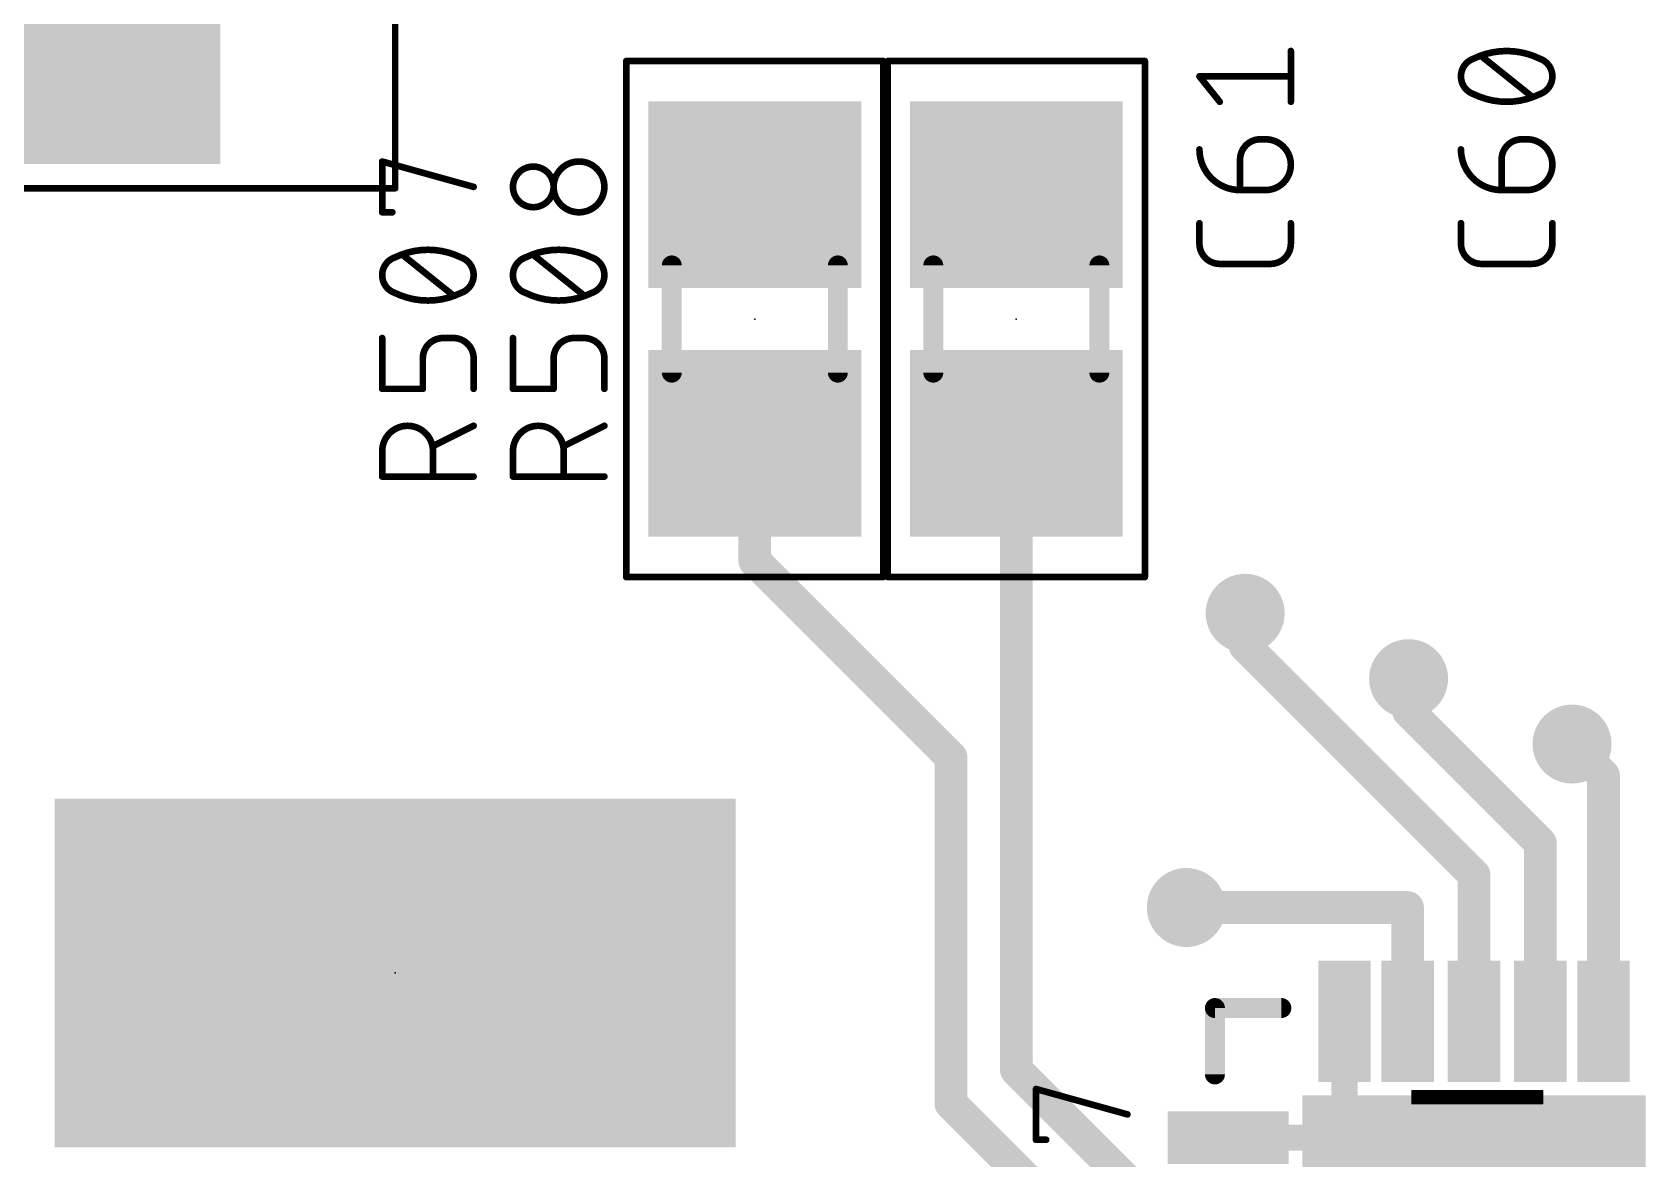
# Model space of a CAD drawing. Extents: x -59.9 to -20.9, y 122.9 to 183.1.
# Drawn here: x -45.28 to -32.94, y 153.83 to 162.44 of the extents above; entities that cross this region are included whole.
import ezdxf

# ---------------------------------------------------------------- set-up
doc = ezdxf.new("R2010")
doc.units = 0
for name, color, linetype in [('1', 12, 'CONTINUOUS'), ('18', 110, 'CONTINUOUS'), ('21', 253, 'CONTINUOUS'), ('23', 53, 'CONTINUOUS'), ('25', 253, 'CONTINUOUS'), ('29', 253, 'CONTINUOUS'), ('39', 12, 'CONTINUOUS'), ('41', 12, 'CONTINUOUS'), ('51', 253, 'CONTINUOUS')]:
    doc.layers.add(name, color=color, linetype=linetype)

# ---------------------------------------------------------------- blocks, each defined once
blk = doc.blocks.new('RECT')
blk.add_solid([(-0.5, -0.5), (0.5, -0.5), (-0.5, 0.5), (0.5, 0.5)])
blk = doc.blocks.new('ROUNDV')
at = {"const_width": 0.5}
blk.add_lwpolyline([(0, -0.25, 1), (0, 0.25, 1), (0, -0.25)], format="xyb", dxfattribs=at)

msp = doc.modelspace()

# ---------------------------------------------------------------- linework, layer by layer
at = {"layer": '1'}
for points, const_width in [([(-39.75, 159.3), (-39.75, 158.4)], 0.25), ([(-37.75, 159.3), (-37.75, 154.508)], 0.25), ([(-39.75, 158.4), (-38.25, 156.9)], 0.25), ([(-36, 157.75), (-36, 158)], 0.25), ([(-34.25, 156), (-36, 157.75)], 0.25), ([(-34.75, 157.25), (-34.75, 157.5)], 0.25), ([(-33.742, 156.242), (-34.75, 157.25)], 0.25), ([(-33.2594, 156.7594), (-33.5, 157)], 0.25), ([(-38.25, 156.9), (-38.25, 154.25)], 0.25), ([(-33.2594, 154.8796), (-33.2594, 156.7594)], 0.25), ([(-33.742, 154.8796), (-33.742, 156.242)], 0.25), ([(-34.25, 154.8796), (-34.25, 156)], 0.25), ([(-34.758, 155.75), (-36.45, 155.75)], 0.25), ([(-34.758, 154.8796), (-34.758, 155.75)], 0.25), ([(-42.5, 155.25), (-42.5, 154.55)], 0.25), ([(-35.2406, 154.8796), (-35.2406, 153.9906)], 0.2), ([(-36.75, 153.508), (-37.75, 154.508)], 0.25), ([(-38.25, 154.25), (-37, 153)], 0.25), ([(-36.1296, 153.9906), (-35.2406, 153.9906)], 0.2)]:
    msp.add_lwpolyline(points, dxfattribs=dict(at, const_width=const_width))
for points, const_width in [([(-39.6875, 159.3, 1), (-39.8125, 159.3)], 0.125), ([(-37.6875, 159.3, 1), (-37.8125, 159.3)], 0.125), ([(-39.7058, 158.4442, 1), (-39.7942, 158.3558)], 0.125), ([(-39.8125, 158.4, 1), (-39.6875, 158.4)], 0.125), ([(-35.9375, 158, 1), (-36.0625, 158)], 0.125), ([(-35.9558, 157.7942, 1), (-36.0442, 157.7058)], 0.125), ([(-36.0625, 157.75, 1), (-35.9375, 157.75)], 0.125), ([(-34.6875, 157.5, 1), (-34.8125, 157.5)], 0.125), ([(-34.7058, 157.2942, 1), (-34.7942, 157.2058)], 0.125), ([(-34.8125, 157.25, 1), (-34.6875, 157.25)], 0.125), ([(-33.4558, 157.0442, 1), (-33.5442, 156.9558)], 0.125), ([(-38.1875, 156.9, 1), (-38.3125, 156.9)], 0.125), ([(-38.2942, 156.8558, 1), (-38.2058, 156.9442)], 0.125), ([(-33.1969, 156.7594, 1), (-33.3219, 156.7594)], 0.125), ([(-33.3036, 156.7152, 1), (-33.2152, 156.8036)], 0.125), ([(-33.6795, 156.242, 1), (-33.8045, 156.242)], 0.125), ([(-33.7862, 156.1978, 1), (-33.6978, 156.2862)], 0.125), ([(-34.1875, 156, 1), (-34.3125, 156)], 0.125), ([(-34.2942, 155.9558, 1), (-34.2058, 156.0442)], 0.125), ([(-36.45, 155.8125, 1), (-36.45, 155.6875)], 0.125), ([(-34.6955, 155.75, 1), (-34.8205, 155.75)], 0.125), ([(-34.758, 155.6875, 1), (-34.758, 155.8125)], 0.125), ([(-42.4375, 155.25, 1), (-42.5625, 155.25)], 0.125), ([(-35.1906, 154.8796, 1), (-35.2906, 154.8796)], 0.1), ([(-34.8205, 154.8796, 1), (-34.6955, 154.8796)], 0.125), ([(-34.3125, 154.8796, 1), (-34.1875, 154.8796)], 0.125), ([(-33.8045, 154.8796, 1), (-33.6795, 154.8796)], 0.125), ([(-33.3219, 154.8796, 1), (-33.1969, 154.8796)], 0.125), ([(-42.5625, 154.55, 1), (-42.4375, 154.55)], 0.125), ([(-37.7058, 154.5522, 1), (-37.7942, 154.4638)], 0.125), ([(-37.8125, 154.508, 1), (-37.6875, 154.508)], 0.125), ([(-38.2058, 154.2942, 1), (-38.2942, 154.2058)], 0.125), ([(-38.3125, 154.25, 1), (-38.1875, 154.25)], 0.125), ([(-36.1296, 154.0406, 1), (-36.1296, 153.9406)], 0.1), ([(-35.2906, 153.9906, 1), (-35.1906, 153.9906)], 0.1), ([(-35.2406, 153.9406, 1), (-35.2406, 154.0406)], 0.1)]:
    msp.add_lwpolyline(points, format="xyb", dxfattribs=dict(at, const_width=const_width))
at = {"layer": '21', "const_width": 0.1524}
for points in [[(-35.7232, 154.9812), (-36.2312, 154.9812)], [(-36.2312, 154.9812), (-36.2312, 154.4732)]]:
    msp.add_lwpolyline(points, dxfattribs=at)
at = {"layer": '21', "const_width": 0.0762}
for points in [[(-36.2312, 155.0193, 1), (-36.2312, 154.9431)], [(-36.1931, 154.9812, 1), (-36.2693, 154.9812)], [(-35.7232, 154.9431, 1), (-35.7232, 155.0193)], [(-36.2693, 154.4732, 1), (-36.1931, 154.4732)]]:
    msp.add_lwpolyline(points, format="xyb", dxfattribs=at)
at = {"layer": '23'}
for p in [(-39.75, 160.25), (-37.75, 160.25), (-42.5, 155.25)]:
    msp.add_point(p, dxfattribs=at)
at = {"layer": '25', "const_width": 0.0508}
for points in [[(-35.6504, 161.9112), (-35.6504, 162.2996)], [(-33.8058, 161.95), (-34.1942, 162.2608)], [(-36.1942, 161.9112), (-36.3496, 162.1054)], [(-36.3496, 162.1054), (-35.6504, 162.1054)], [(-35.8835, 161.6246), (-35.8446, 161.6246)], [(-33.8835, 161.6246), (-33.8446, 161.6246)], [(-42.5996, 161.0663), (-42.5996, 161.4547)], [(-42.5996, 161.4547), (-41.9004, 161.2605)], [(-36.0388, 161.2362), (-36.0388, 161.4692)], [(-34.0388, 161.2362), (-34.0388, 161.4692)], [(-35.8446, 161.2362), (-36.0388, 161.2362)], [(-33.8446, 161.2362), (-34.0388, 161.2362)], [(-42.5219, 161.0663), (-42.5996, 161.0663)], [(-36.3496, 160.8272), (-36.3496, 160.9826)], [(-35.6504, 160.9826), (-35.6504, 160.8272)], [(-34.3496, 160.8272), (-34.3496, 160.9826)], [(-33.6504, 160.9826), (-33.6504, 160.8272)], [(-42.0558, 160.4301), (-42.4442, 160.7409)], [(-41.0558, 160.4301), (-41.4442, 160.7409)], [(-35.8058, 160.6718), (-36.1942, 160.6718)], [(-33.8058, 160.6718), (-34.1942, 160.6718)], [(-42.5996, 159.7163), (-42.5996, 160.1047)], [(-42.0558, 160.1047), (-42.1335, 160.1047)], [(-41.5996, 159.7163), (-41.5996, 160.1047)], [(-41.0558, 160.1047), (-41.1335, 160.1047)], [(-42.2888, 159.9493), (-42.2888, 159.7163)], [(-41.9004, 159.7163), (-41.9004, 159.9493)], [(-41.2888, 159.9493), (-41.2888, 159.7163)], [(-40.9004, 159.7163), (-40.9004, 159.9493)], [(-42.2888, 159.7163), (-42.5996, 159.7163)], [(-41.2888, 159.7163), (-41.5996, 159.7163)], [(-41.9004, 159.4337), (-42.2112, 159.2784)], [(-40.9004, 159.4337), (-41.2112, 159.2784)], [(-42.5996, 159.0453), (-42.5996, 159.2395)], [(-42.2112, 159.2395), (-42.2112, 159.0453)], [(-41.5996, 159.0453), (-41.5996, 159.2395)], [(-41.2112, 159.2395), (-41.2112, 159.0453)], [(-41.9004, 159.0453), (-42.5996, 159.0453)], [(-40.9004, 159.0453), (-41.5996, 159.0453)], [(-37.5996, 153.9738), (-37.5996, 154.3622)], [(-37.5996, 154.3622), (-36.9004, 154.168)], [(-37.5219, 153.9738), (-37.5996, 153.9738)]]:
    msp.add_lwpolyline(points, dxfattribs=at)
at = {"layer": '25'}
for points, const_width in [([(-35.6377, 162.2996, 1), (-35.6631, 162.2996)], 0.0254), ([(-34.2525, 162.2413, 0.3205), (-34.3496, 162.1054)], 0.0508), ([(-34, 162.2996, 0.1139), (-34.2525, 162.2413)], 0.0508), ([(-34.2581, 162.2527, 1), (-34.2469, 162.2299)], 0.0254), ([(-34.2484, 162.2293, 1), (-34.2566, 162.2533)], 0.0254), ([(-34.1863, 162.2707, 1), (-34.2022, 162.2508)], 0.0254), ([(-33.7475, 162.2413, 0.1139), (-34, 162.2996)], 0.0508), ([(-34, 162.3123, 1), (-34, 162.2869)], 0.0254), ([(-34, 162.2869, 1), (-34, 162.3123)], 0.0254), ([(-33.6504, 162.1054, 0.3205), (-33.7475, 162.2413)], 0.0508), ([(-33.7434, 162.2533, 1), (-33.7516, 162.2293)], 0.0254), ([(-33.7531, 162.2299, 1), (-33.7419, 162.2527)], 0.0254), ([(-36.3496, 162.1181, 1), (-36.3496, 162.0927)], 0.0254), ([(-36.3397, 162.1133, 1), (-36.3595, 162.0974)], 0.0254), ([(-35.6504, 162.0927, 1), (-35.6504, 162.1181)], 0.0254), ([(-34.3496, 162.1054, 0.3205), (-34.2525, 161.9694)], 0.0508), ([(-34.3369, 162.1054, 1), (-34.3623, 162.1054)], 0.0254), ([(-34.3623, 162.1054, 1), (-34.3369, 162.1054)], 0.0254), ([(-33.7475, 161.9694, 0.3205), (-33.6504, 162.1054)], 0.0508), ([(-33.6377, 162.1054, 1), (-33.6631, 162.1054)], 0.0254), ([(-33.6631, 162.1054, 1), (-33.6377, 162.1054)], 0.0254), ([(-36.2041, 161.9032, 1), (-36.1843, 161.9191)], 0.0254), ([(-35.6631, 161.9112, 1), (-35.6377, 161.9112)], 0.0254), ([(-34.2525, 161.9694, 0.1139), (-34, 161.9112)], 0.0508), ([(-34.2469, 161.9808, 1), (-34.2581, 161.958)], 0.0254), ([(-34.2566, 161.9574, 1), (-34.2484, 161.9814)], 0.0254), ([(-34, 161.9112, 0.1139), (-33.7475, 161.9694)], 0.0508), ([(-34, 161.9239, 1), (-34, 161.8985)], 0.0254), ([(-34, 161.8985, 1), (-34, 161.9239)], 0.0254), ([(-33.8137, 161.9401, 1), (-33.7978, 161.9599)], 0.0254), ([(-33.7516, 161.9814, 1), (-33.7434, 161.9574)], 0.0254), ([(-33.7419, 161.958, 1), (-33.7531, 161.9808)], 0.0254), ([(-35.8835, 161.6246, 0.4142), (-36.0388, 161.4692)], 0.0508), ([(-35.8835, 161.6373, 1), (-35.8835, 161.6119)], 0.0254), ([(-35.8835, 161.6119, 1), (-35.8835, 161.6373)], 0.0254), ([(-35.8446, 161.2362, 1), (-35.8446, 161.6246)], 0.0508), ([(-35.8446, 161.6373, 1), (-35.8446, 161.6119)], 0.0254), ([(-35.8446, 161.6119, 1), (-35.8446, 161.6373)], 0.0254), ([(-33.8835, 161.6246, 0.4142), (-34.0388, 161.4692)], 0.0508), ([(-33.8835, 161.6373, 1), (-33.8835, 161.6119)], 0.0254), ([(-33.8835, 161.6119, 1), (-33.8835, 161.6373)], 0.0254), ([(-33.8446, 161.2362, 1), (-33.8446, 161.6246)], 0.0508), ([(-33.8446, 161.6373, 1), (-33.8446, 161.6119)], 0.0254), ([(-33.8446, 161.6119, 1), (-33.8446, 161.6373)], 0.0254), ([(-36.3496, 161.5469, 0.4142), (-36.0388, 161.2362)], 0.0508), ([(-36.3369, 161.5469, 1), (-36.3623, 161.5469)], 0.0254), ([(-34.3496, 161.5469, 0.4142), (-34.0388, 161.2362)], 0.0508), ([(-34.3369, 161.5469, 1), (-34.3623, 161.5469)], 0.0254), ([(-42.5962, 161.467, 1), (-42.603, 161.4425)], 0.0254), ([(-42.5869, 161.4547, 1), (-42.6123, 161.4547)], 0.0254), ([(-41.4442, 161.4159, 1), (-41.4442, 161.1051)], 0.0508), ([(-41.4442, 161.1051, 1), (-41.4442, 161.4159)], 0.0508), ([(-41.4442, 161.4286, 1), (-41.4442, 161.4032)], 0.0254), ([(-41.4442, 161.4032, 1), (-41.4442, 161.4286)], 0.0254), ([(-41.0946, 161.4547, 1), (-41.0946, 161.0663)], 0.0508), ([(-41.0946, 161.0663, 1), (-41.0946, 161.4547)], 0.0508), ([(-41.0946, 161.4674, 1), (-41.0946, 161.442)], 0.0254), ([(-41.0946, 161.442, 1), (-41.0946, 161.4674)], 0.0254), ([(-36.0261, 161.4692, 1), (-36.0515, 161.4692)], 0.0254), ([(-36.0515, 161.4692, 1), (-36.0261, 161.4692)], 0.0254), ([(-34.0261, 161.4692, 1), (-34.0515, 161.4692)], 0.0254), ([(-34.0515, 161.4692, 1), (-34.0261, 161.4692)], 0.0254), ([(-41.9038, 161.2483, 1), (-41.897, 161.2727)], 0.0254), ([(-36.0388, 161.2489, 1), (-36.0388, 161.2235)], 0.0254), ([(-36.0515, 161.2362, 1), (-36.0261, 161.2362)], 0.0254), ([(-36.0388, 161.2235, 1), (-36.0388, 161.2489)], 0.0254), ([(-35.8446, 161.2489, 1), (-35.8446, 161.2235)], 0.0254), ([(-35.8446, 161.2235, 1), (-35.8446, 161.2489)], 0.0254), ([(-34.0388, 161.2489, 1), (-34.0388, 161.2235)], 0.0254), ([(-34.0515, 161.2362, 1), (-34.0261, 161.2362)], 0.0254), ([(-34.0388, 161.2235, 1), (-34.0388, 161.2489)], 0.0254), ([(-33.8446, 161.2489, 1), (-33.8446, 161.2235)], 0.0254), ([(-33.8446, 161.2235, 1), (-33.8446, 161.2489)], 0.0254), ([(-42.5996, 161.079, 1), (-42.5996, 161.0536)], 0.0254), ([(-42.6123, 161.0663, 1), (-42.5869, 161.0663)], 0.0254), ([(-42.5219, 161.0536, 1), (-42.5219, 161.079)], 0.0254), ([(-41.4442, 161.1178, 1), (-41.4442, 161.0924)], 0.0254), ([(-41.4442, 161.0924, 1), (-41.4442, 161.1178)], 0.0254), ([(-41.0946, 161.079, 1), (-41.0946, 161.0536)], 0.0254), ([(-41.0946, 161.0536, 1), (-41.0946, 161.079)], 0.0254), ([(-36.3369, 160.9826, 1), (-36.3623, 160.9826)], 0.0254), ([(-35.6377, 160.9826, 1), (-35.6631, 160.9826)], 0.0254), ([(-34.3369, 160.9826, 1), (-34.3623, 160.9826)], 0.0254), ([(-33.6377, 160.9826, 1), (-33.6631, 160.9826)], 0.0254), ([(-42.25, 160.7797, 0.1139), (-42.5025, 160.7214)], 0.0508), ([(-41.9975, 160.7214, 0.1139), (-42.25, 160.7797)], 0.0508), ([(-42.25, 160.7924, 1), (-42.25, 160.767)], 0.0254), ([(-42.25, 160.767, 1), (-42.25, 160.7924)], 0.0254), ([(-41.25, 160.7797, 0.1139), (-41.5025, 160.7214)], 0.0508), ([(-40.9975, 160.7214, 0.1139), (-41.25, 160.7797)], 0.0508), ([(-41.25, 160.7924, 1), (-41.25, 160.767)], 0.0254), ([(-41.25, 160.767, 1), (-41.25, 160.7924)], 0.0254), ([(-36.3496, 160.8272, 0.4142), (-36.1942, 160.6718)], 0.0508), ([(-36.3369, 160.8272, 1), (-36.3623, 160.8272)], 0.0254), ([(-36.3623, 160.8272, 1), (-36.3369, 160.8272)], 0.0254), ([(-35.8058, 160.6718, 0.4142), (-35.6504, 160.8272)], 0.0508), ([(-35.6377, 160.8272, 1), (-35.6631, 160.8272)], 0.0254), ([(-35.6631, 160.8272, 1), (-35.6377, 160.8272)], 0.0254), ([(-34.3496, 160.8272, 0.4142), (-34.1942, 160.6718)], 0.0508), ([(-34.3369, 160.8272, 1), (-34.3623, 160.8272)], 0.0254), ([(-34.3623, 160.8272, 1), (-34.3369, 160.8272)], 0.0254), ([(-33.8058, 160.6718, 0.4142), (-33.6504, 160.8272)], 0.0508), ([(-33.6377, 160.8272, 1), (-33.6631, 160.8272)], 0.0254), ([(-33.6631, 160.8272, 1), (-33.6377, 160.8272)], 0.0254), ([(-42.5025, 160.7214, 0.3205), (-42.5996, 160.5855)], 0.0508), ([(-42.5081, 160.7329, 1), (-42.4969, 160.71)], 0.0254), ([(-42.4984, 160.7094, 1), (-42.5066, 160.7335)], 0.0254), ([(-42.4363, 160.7508, 1), (-42.4522, 160.731)], 0.0254), ([(-41.9934, 160.7335, 1), (-42.0016, 160.7094)], 0.0254), ([(-41.9004, 160.5855, 0.3205), (-41.9975, 160.7214)], 0.0508), ([(-42.0031, 160.71, 1), (-41.9919, 160.7329)], 0.0254), ([(-41.5025, 160.7214, 0.3205), (-41.5996, 160.5855)], 0.0508), ([(-41.5081, 160.7329, 1), (-41.4969, 160.71)], 0.0254), ([(-41.4984, 160.7094, 1), (-41.5066, 160.7335)], 0.0254), ([(-41.4363, 160.7508, 1), (-41.4522, 160.731)], 0.0254), ([(-40.9934, 160.7335, 1), (-41.0016, 160.7094)], 0.0254), ([(-40.9004, 160.5855, 0.3205), (-40.9975, 160.7214)], 0.0508), ([(-41.0031, 160.71, 1), (-40.9919, 160.7329)], 0.0254), ([(-36.1942, 160.6845, 1), (-36.1942, 160.6591)], 0.0254), ([(-36.1942, 160.6591, 1), (-36.1942, 160.6845)], 0.0254), ([(-35.8058, 160.6845, 1), (-35.8058, 160.6591)], 0.0254), ([(-35.8058, 160.6591, 1), (-35.8058, 160.6845)], 0.0254), ([(-34.1942, 160.6845, 1), (-34.1942, 160.6591)], 0.0254), ([(-34.1942, 160.6591, 1), (-34.1942, 160.6845)], 0.0254), ([(-33.8058, 160.6845, 1), (-33.8058, 160.6591)], 0.0254), ([(-33.8058, 160.6591, 1), (-33.8058, 160.6845)], 0.0254), ([(-42.5996, 160.5855, 0.3205), (-42.5025, 160.4495)], 0.0508), ([(-42.5869, 160.5855, 1), (-42.6123, 160.5855)], 0.0254), ([(-42.6123, 160.5855, 1), (-42.5869, 160.5855)], 0.0254), ([(-41.9975, 160.4495, 0.3205), (-41.9004, 160.5855)], 0.0508), ([(-41.8877, 160.5855, 1), (-41.9131, 160.5855)], 0.0254), ([(-41.9131, 160.5855, 1), (-41.8877, 160.5855)], 0.0254), ([(-41.5996, 160.5855, 0.3205), (-41.5025, 160.4495)], 0.0508), ([(-41.5869, 160.5855, 1), (-41.6123, 160.5855)], 0.0254), ([(-41.6123, 160.5855, 1), (-41.5869, 160.5855)], 0.0254), ([(-40.9975, 160.4495, 0.3205), (-40.9004, 160.5855)], 0.0508), ([(-40.8877, 160.5855, 1), (-40.9131, 160.5855)], 0.0254), ([(-40.9131, 160.5855, 1), (-40.8877, 160.5855)], 0.0254), ([(-42.4969, 160.461, 1), (-42.5081, 160.4381)], 0.0254), ([(-42.5025, 160.4495, 0.1139), (-42.25, 160.3913)], 0.0508), ([(-42.5066, 160.4375, 1), (-42.4984, 160.4616)], 0.0254), ([(-42.25, 160.3913, 0.1139), (-41.9975, 160.4495)], 0.0508), ([(-42.25, 160.404, 1), (-42.25, 160.3786)], 0.0254), ([(-42.25, 160.3786, 1), (-42.25, 160.404)], 0.0254), ([(-42.0637, 160.4202, 1), (-42.0478, 160.44)], 0.0254), ([(-42.0016, 160.4616, 1), (-41.9934, 160.4375)], 0.0254), ([(-41.9919, 160.4381, 1), (-42.0031, 160.461)], 0.0254), ([(-41.4969, 160.461, 1), (-41.5081, 160.4381)], 0.0254), ([(-41.5025, 160.4495, 0.1139), (-41.25, 160.3913)], 0.0508), ([(-41.5066, 160.4375, 1), (-41.4984, 160.4616)], 0.0254), ([(-41.25, 160.3913, 0.1139), (-40.9975, 160.4495)], 0.0508), ([(-41.25, 160.404, 1), (-41.25, 160.3786)], 0.0254), ([(-41.25, 160.3786, 1), (-41.25, 160.404)], 0.0254), ([(-41.0637, 160.4202, 1), (-41.0478, 160.44)], 0.0254), ([(-41.0016, 160.4616, 1), (-40.9934, 160.4375)], 0.0254), ([(-40.9919, 160.4381, 1), (-41.0031, 160.461)], 0.0254), ([(-42.5869, 160.1047, 1), (-42.6123, 160.1047)], 0.0254), ([(-42.1335, 160.1047, 0.4142), (-42.2888, 159.9493)], 0.0508), ([(-42.1335, 160.1174, 1), (-42.1335, 160.092)], 0.0254), ([(-42.1335, 160.092, 1), (-42.1335, 160.1174)], 0.0254), ([(-41.9004, 159.9493, 0.4142), (-42.0558, 160.1047)], 0.0508), ([(-42.0558, 160.1174, 1), (-42.0558, 160.092)], 0.0254), ([(-42.0558, 160.092, 1), (-42.0558, 160.1174)], 0.0254), ([(-41.5869, 160.1047, 1), (-41.6123, 160.1047)], 0.0254), ([(-41.1335, 160.1047, 0.4142), (-41.2888, 159.9493)], 0.0508), ([(-41.1335, 160.1174, 1), (-41.1335, 160.092)], 0.0254), ([(-41.1335, 160.092, 1), (-41.1335, 160.1174)], 0.0254), ([(-40.9004, 159.9493, 0.4142), (-41.0558, 160.1047)], 0.0508), ([(-41.0558, 160.1174, 1), (-41.0558, 160.092)], 0.0254), ([(-41.0558, 160.092, 1), (-41.0558, 160.1174)], 0.0254), ([(-42.2761, 159.9493, 1), (-42.3015, 159.9493)], 0.0254), ([(-42.3015, 159.9493, 1), (-42.2761, 159.9493)], 0.0254), ([(-41.8877, 159.9493, 1), (-41.9131, 159.9493)], 0.0254), ([(-41.9131, 159.9493, 1), (-41.8877, 159.9493)], 0.0254), ([(-41.2761, 159.9493, 1), (-41.3015, 159.9493)], 0.0254), ([(-41.3015, 159.9493, 1), (-41.2761, 159.9493)], 0.0254), ([(-40.8877, 159.9493, 1), (-40.9131, 159.9493)], 0.0254), ([(-40.9131, 159.9493, 1), (-40.8877, 159.9493)], 0.0254), ([(-42.5996, 159.729, 1), (-42.5996, 159.7036)], 0.0254), ([(-42.6123, 159.7163, 1), (-42.5869, 159.7163)], 0.0254), ([(-42.3015, 159.7163, 1), (-42.2761, 159.7163)], 0.0254), ([(-42.2888, 159.7036, 1), (-42.2888, 159.729)], 0.0254), ([(-41.9131, 159.7163, 1), (-41.8877, 159.7163)], 0.0254), ([(-41.5996, 159.729, 1), (-41.5996, 159.7036)], 0.0254), ([(-41.6123, 159.7163, 1), (-41.5869, 159.7163)], 0.0254), ([(-41.3015, 159.7163, 1), (-41.2761, 159.7163)], 0.0254), ([(-41.2888, 159.7036, 1), (-41.2888, 159.729)], 0.0254), ([(-40.9131, 159.7163, 1), (-40.8877, 159.7163)], 0.0254), ([(-42.2112, 159.2395, 1), (-42.5996, 159.2395)], 0.0508), ([(-41.8947, 159.4224, 1), (-41.9061, 159.4451)], 0.0254), ([(-41.2112, 159.2395, 1), (-41.5996, 159.2395)], 0.0508), ([(-40.8947, 159.4224, 1), (-40.9061, 159.4451)], 0.0254), ([(-42.2168, 159.2897, 1), (-42.2055, 159.267)], 0.0254), ([(-41.2168, 159.2897, 1), (-41.2055, 159.267)], 0.0254), ([(-42.5869, 159.2395, 1), (-42.6123, 159.2395)], 0.0254), ([(-42.6123, 159.2395, 1), (-42.5869, 159.2395)], 0.0254), ([(-42.1985, 159.2395, 1), (-42.2239, 159.2395)], 0.0254), ([(-42.2239, 159.2395, 1), (-42.1985, 159.2395)], 0.0254), ([(-41.5869, 159.2395, 1), (-41.6123, 159.2395)], 0.0254), ([(-41.6123, 159.2395, 1), (-41.5869, 159.2395)], 0.0254), ([(-41.1985, 159.2395, 1), (-41.2239, 159.2395)], 0.0254), ([(-41.2239, 159.2395, 1), (-41.1985, 159.2395)], 0.0254), ([(-42.5996, 159.058, 1), (-42.5996, 159.0326)], 0.0254), ([(-42.6123, 159.0453, 1), (-42.5869, 159.0453)], 0.0254), ([(-42.2239, 159.0453, 1), (-42.1985, 159.0453)], 0.0254), ([(-41.9004, 159.0326, 1), (-41.9004, 159.058)], 0.0254), ([(-41.5996, 159.058, 1), (-41.5996, 159.0326)], 0.0254), ([(-41.6123, 159.0453, 1), (-41.5869, 159.0453)], 0.0254), ([(-41.2239, 159.0453, 1), (-41.1985, 159.0453)], 0.0254), ([(-40.9004, 159.0326, 1), (-40.9004, 159.058)], 0.0254), ([(-37.5869, 154.3622, 1), (-37.6123, 154.3622)], 0.0254), ([(-37.5962, 154.3744, 1), (-37.603, 154.35)], 0.0254), ([(-36.9038, 154.1557, 1), (-36.897, 154.1802)], 0.0254), ([(-37.5996, 153.9865, 1), (-37.5996, 153.9611)], 0.0254), ([(-37.5219, 153.9611, 1), (-37.5219, 153.9865)], 0.0254), ([(-37.6123, 153.9738, 1), (-37.5869, 153.9738)], 0.0254)]:
    msp.add_lwpolyline(points, format="xyb", dxfattribs=dict(at, const_width=const_width))
at = {"layer": '39'}
for points, const_width in [([(-42.5, 178.75), (-42.5, 161.25)], 0.05), ([(-40.733, 158.277), (-40.733, 162.223)], 0.0508), ([(-40.733, 162.223), (-38.767, 162.223)], 0.0508), ([(-38.767, 162.223), (-38.767, 158.277)], 0.0508), ([(-38.733, 158.277), (-38.733, 162.223)], 0.0508), ([(-38.733, 162.223), (-36.767, 162.223)], 0.0508), ([(-36.767, 162.223), (-36.767, 158.277)], 0.0508), ([(-42.5, 161.25), (-49.15, 161.25)], 0.05), ([(-38.767, 158.277), (-40.733, 158.277)], 0.0508), ([(-36.767, 158.277), (-38.733, 158.277)], 0.0508)]:
    msp.add_lwpolyline(points, dxfattribs=dict(at, const_width=const_width))
for points, const_width in [([(-40.7203, 162.223, 1), (-40.7457, 162.223)], 0.0254), ([(-40.733, 162.2357, 1), (-40.733, 162.2103)], 0.0254), ([(-38.7543, 162.223, 1), (-38.7797, 162.223)], 0.0254), ([(-38.767, 162.2103, 1), (-38.767, 162.2357)], 0.0254), ([(-38.7203, 162.223, 1), (-38.7457, 162.223)], 0.0254), ([(-38.733, 162.2357, 1), (-38.733, 162.2103)], 0.0254), ([(-36.7543, 162.223, 1), (-36.7797, 162.223)], 0.0254), ([(-36.767, 162.2103, 1), (-36.767, 162.2357)], 0.0254), ([(-42.5, 161.2375, 1), (-42.5, 161.2625)], 0.025), ([(-42.5125, 161.25, 1), (-42.4875, 161.25)], 0.025), ([(-40.733, 158.2897, 1), (-40.733, 158.2643)], 0.0254), ([(-40.7457, 158.277, 1), (-40.7203, 158.277)], 0.0254), ([(-38.7797, 158.277, 1), (-38.7543, 158.277)], 0.0254), ([(-38.767, 158.2643, 1), (-38.767, 158.2897)], 0.0254), ([(-38.733, 158.2897, 1), (-38.733, 158.2643)], 0.0254), ([(-38.7457, 158.277, 1), (-38.7203, 158.277)], 0.0254), ([(-36.7797, 158.277, 1), (-36.7543, 158.277)], 0.0254), ([(-36.767, 158.2643, 1), (-36.767, 158.2897)], 0.0254)]:
    msp.add_lwpolyline(points, format="xyb", dxfattribs=dict(at, const_width=const_width))
at = {"layer": '41', "const_width": 0.01}
for points in [[(-34.725, 154.25), (-34.725, 154.35)], [(-34.725, 154.35), (-33.725, 154.35)], [(-34.725, 154.34), (-33.725, 154.34)], [(-34.725, 154.33), (-33.725, 154.33)], [(-34.725, 154.32), (-33.725, 154.32)], [(-34.725, 154.31), (-33.725, 154.31)], [(-34.725, 154.3), (-33.725, 154.3)], [(-34.725, 154.29), (-33.725, 154.29)], [(-34.725, 154.28), (-33.725, 154.28)], [(-34.725, 154.27), (-33.725, 154.27)], [(-34.725, 154.26), (-33.725, 154.26)], [(-33.725, 154.25), (-34.725, 154.25)], [(-34.725, 154.25), (-33.725, 154.25)], [(-33.725, 154.35), (-33.725, 154.25)]]:
    msp.add_lwpolyline(points, dxfattribs=at)
at = {"layer": '41', "const_width": 0.005}
for points in [[(-34.7225, 154.35, 1), (-34.7275, 154.35)], [(-34.725, 154.3525, 1), (-34.725, 154.3475)], [(-34.725, 154.3425, 1), (-34.725, 154.3375)], [(-34.725, 154.3325, 1), (-34.725, 154.3275)], [(-34.725, 154.3225, 1), (-34.725, 154.3175)], [(-34.725, 154.3125, 1), (-34.725, 154.3075)], [(-34.725, 154.3025, 1), (-34.725, 154.2975)], [(-34.725, 154.2925, 1), (-34.725, 154.2875)], [(-34.725, 154.2825, 1), (-34.725, 154.2775)], [(-34.725, 154.2725, 1), (-34.725, 154.2675)], [(-34.725, 154.2625, 1), (-34.725, 154.2575)], [(-34.725, 154.2525, 1), (-34.725, 154.2475)], [(-34.725, 154.2525, 1), (-34.725, 154.2475)], [(-34.7275, 154.25, 1), (-34.7225, 154.25)], [(-33.7225, 154.35, 1), (-33.7275, 154.35)], [(-33.7275, 154.25, 1), (-33.7225, 154.25)], [(-33.725, 154.3475, 1), (-33.725, 154.3525)], [(-33.725, 154.3375, 1), (-33.725, 154.3425)], [(-33.725, 154.3275, 1), (-33.725, 154.3325)], [(-33.725, 154.3175, 1), (-33.725, 154.3225)], [(-33.725, 154.3075, 1), (-33.725, 154.3125)], [(-33.725, 154.2975, 1), (-33.725, 154.3025)], [(-33.725, 154.2875, 1), (-33.725, 154.2925)], [(-33.725, 154.2775, 1), (-33.725, 154.2825)], [(-33.725, 154.2675, 1), (-33.725, 154.2725)], [(-33.725, 154.2575, 1), (-33.725, 154.2625)], [(-33.725, 154.2475, 1), (-33.725, 154.2525)], [(-33.725, 154.2475, 1), (-33.725, 154.2525)]]:
    msp.add_lwpolyline(points, format="xyb", dxfattribs=at)
at = {"layer": '51', "const_width": 0.1524}
for points in [[(-40.385, 159.84), (-40.385, 160.66)], [(-39.115, 159.84), (-39.115, 160.66)], [(-38.385, 159.84), (-38.385, 160.66)], [(-37.115, 159.84), (-37.115, 160.66)]]:
    msp.add_lwpolyline(points, dxfattribs=at)
at = {"layer": '51', "const_width": 0.0762}
for points in [[(-40.3469, 160.66, 1), (-40.4231, 160.66)], [(-39.0769, 160.66, 1), (-39.1531, 160.66)], [(-38.3469, 160.66, 1), (-38.4231, 160.66)], [(-37.0769, 160.66, 1), (-37.1531, 160.66)], [(-40.4231, 159.84, 1), (-40.3469, 159.84)], [(-39.1531, 159.84, 1), (-39.0769, 159.84)], [(-38.4231, 159.84, 1), (-38.3469, 159.84)], [(-37.1531, 159.84, 1), (-37.0769, 159.84)]]:
    msp.add_lwpolyline(points, format="xyb", dxfattribs=at)

# ---------------------------------------------------------------- block references
at = {"layer": '1'}
for p, xscale, yscale, rotation in [((-46.4, 162.75), 2.5, 5, 270), ((-39.75, 161.2), 1.3, 1.5, 90), ((-37.75, 161.2), 1.3, 1.5, 90), ((-39.75, 159.3), 1.3, 1.5, 90), ((-37.75, 159.3), 1.3, 1.5, 90), ((-42.5, 155.25), 2.54, 5.08, 270), ((-34.25, 153), 2.5, 2.5, 180), ((-36.1296, 153.9906), 0.275, 0.8, 90)]:
    msp.add_blockref('RECT', p, dxfattribs=dict(at, xscale=xscale, yscale=yscale, rotation=rotation))
at = {"layer": '1', "xscale": 0.275, "yscale": 0.8}
for p in [(-35.2406, 154.8796), (-34.758, 154.8796), (-34.25, 154.8796), (-33.742, 154.8796), (-33.2594, 154.8796)]:
    msp.add_blockref('RECT', p, dxfattribs=at)
at = {"layer": '18', "xscale": 0.604, "yscale": 0.604}
for p in [(-44.5, 162), (-44.5, 162), (-39.75, 161.25), (-39.75, 161.25), (-37.75, 161.25), (-37.75, 161.25), (-36, 158), (-36, 158), (-34.75, 157.5), (-34.75, 157.5), (-33.5, 157), (-33.5, 157), (-44.5, 156.05), (-44.5, 156.05), (-42.5, 156.05), (-42.5, 156.05), (-40.5, 156.05), (-40.5, 156.05), (-36.45, 155.75), (-36.45, 155.75), (-44.5, 154.55), (-44.5, 154.55), (-42.5, 154.55), (-42.5, 154.55), (-40.5, 154.55), (-40.5, 154.55)]:
    msp.add_blockref('ROUNDV', p, dxfattribs=at)
at = {"layer": '29'}
for p, xscale, yscale, rotation in [((-46.4, 162.75), 2.627, 5.127, 270), ((-39.75, 161.2), 1.427, 1.627, 90), ((-37.75, 161.2), 1.427, 1.627, 90), ((-39.75, 159.3), 1.427, 1.627, 90), ((-37.75, 159.3), 1.427, 1.627, 90), ((-42.5, 155.25), 2.667, 5.207, 270), ((-34.25, 153), 2.627, 2.627, 180), ((-36.1296, 153.9906), 0.402, 0.927, 90)]:
    msp.add_blockref('RECT', p, dxfattribs=dict(at, xscale=xscale, yscale=yscale, rotation=rotation))
at = {"layer": '29', "xscale": 0.402, "yscale": 0.927}
for p in [(-35.2406, 154.8796), (-34.758, 154.8796), (-34.25, 154.8796), (-33.742, 154.8796), (-33.2594, 154.8796)]:
    msp.add_blockref('RECT', p, dxfattribs=at)
at = {"layer": '51', "xscale": 0.65, "yscale": 1.4, "rotation": 90}
for p in [(-39.7515, 160.9814), (-37.7515, 160.9814), (-39.7515, 159.5082), (-37.7515, 159.5082)]:
    msp.add_blockref('RECT', p, dxfattribs=at)

doc.saveas('drawing.dxf')
